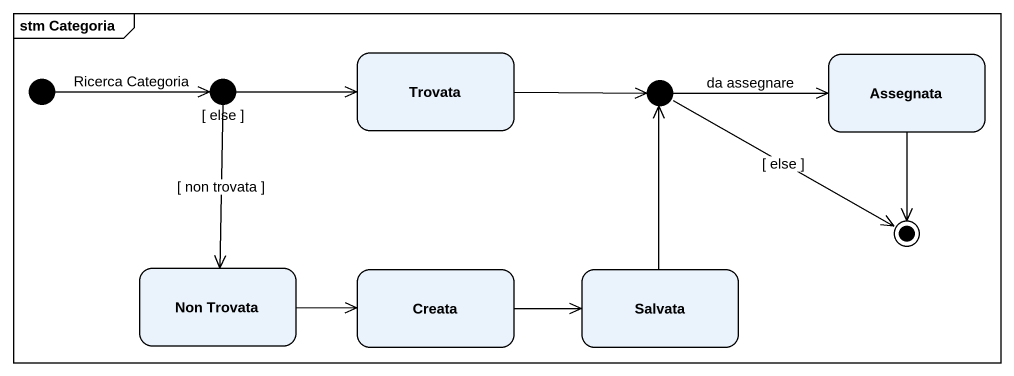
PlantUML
@startuml
mainframe stm Categoria
hide empty description
state Trovata
state Assegnata
state "[ else ]" as else_ <<choice>>
state junction1 <<choice>>
state "Non Trovata" as Non_Trovata
state Creata
state Salvata
[*] -right-> else_ : Ricerca Categoria
Trovata -right-> junction1
else_ -right-> Trovata
else_ --> Non_Trovata : [ non trovata ]
junction1 -right-> Assegnata : da assegnare
Non_Trovata -right-> Creata
Creata -right-> Salvata
Salvata -up-> junction1
Assegnata --> [*]
junction1 -right-> [*] : [ else ]
@enduml
